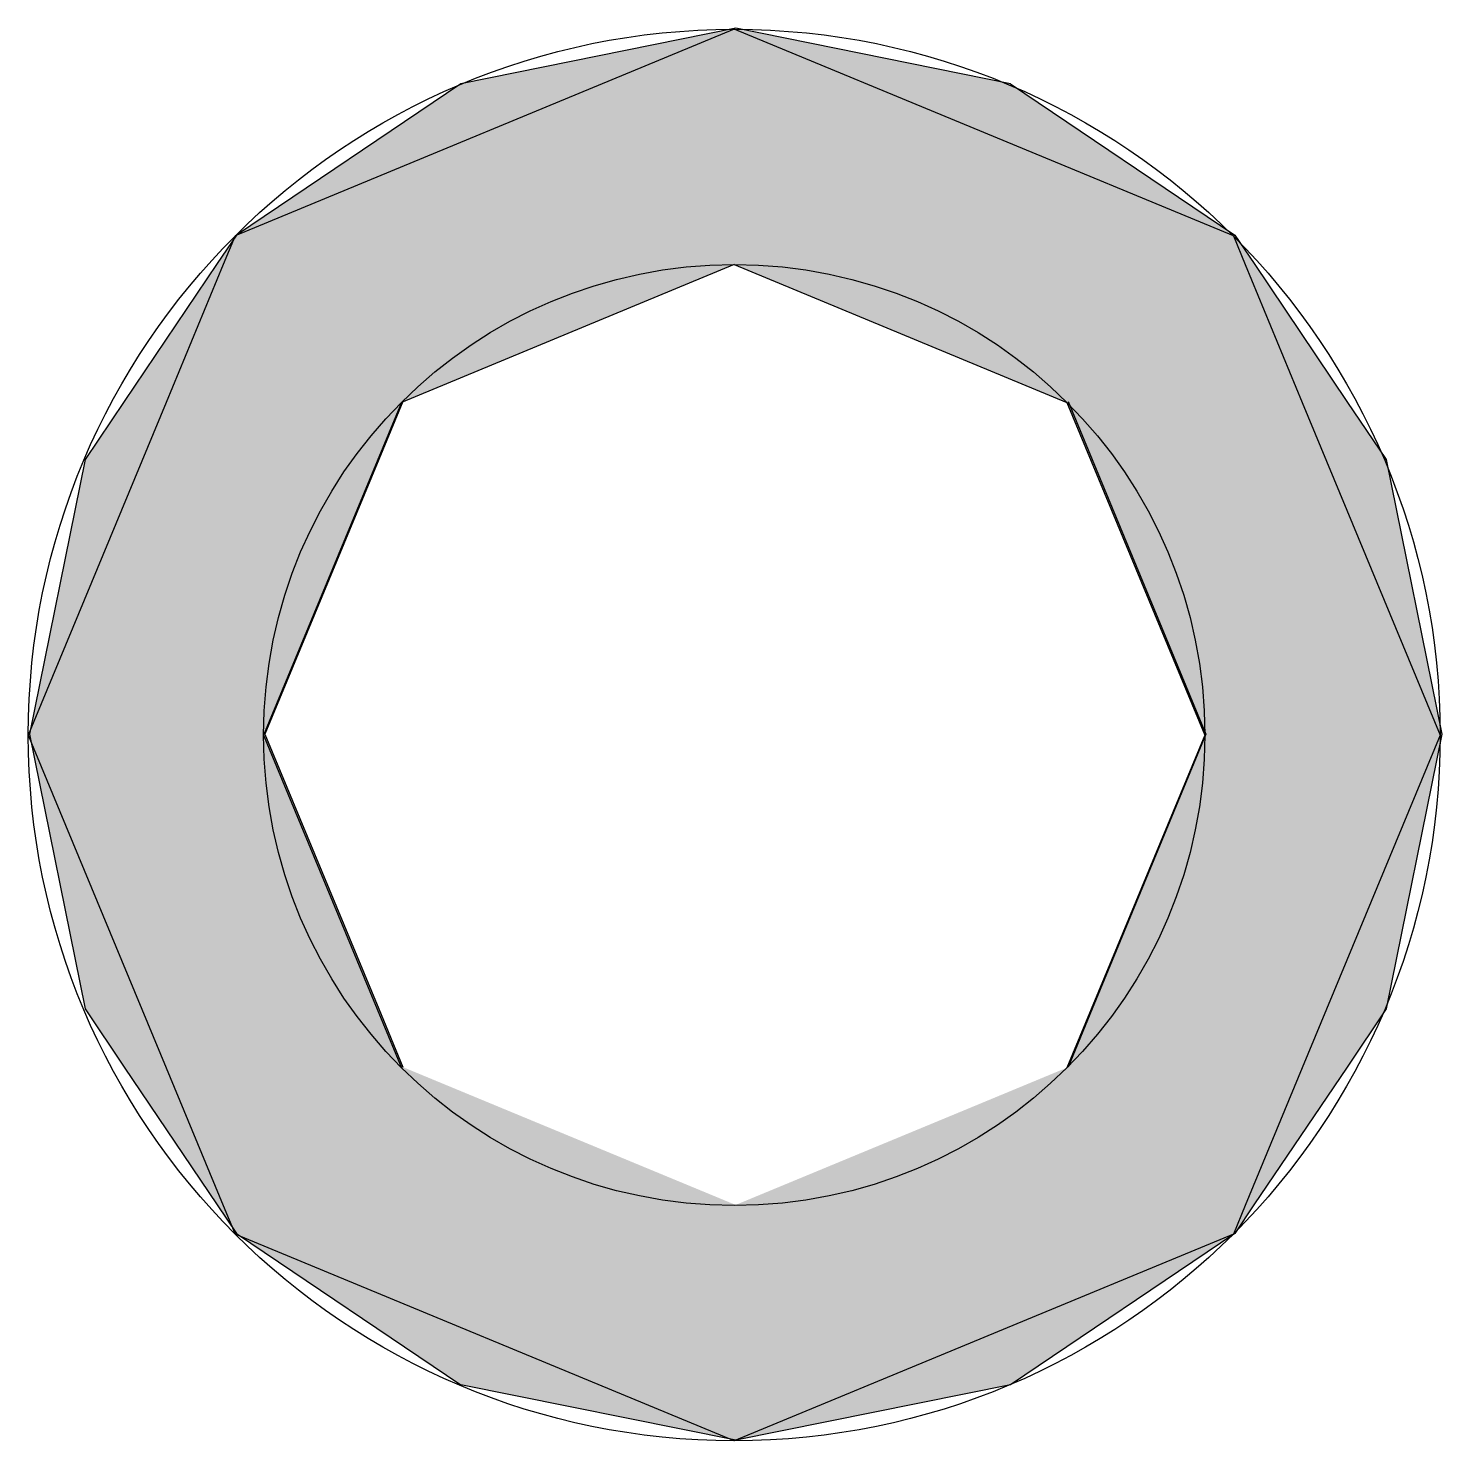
# Model space of a CAD drawing. Extents: x 57 to 405, y 53 to 275.
# Drawn here: x 88.497 to 91.501, y 164.59 to 167.592 of the extents above; entities that cross this region are included whole.
import ezdxf

# ---------------------------------------------------------------- set-up
doc = ezdxf.new("R2010")
doc.units = 0
doc.layers.get('0').update_dxf_attribs({"linetype": 'CONTINUOUS'})

# ---------------------------------------------------------------- blocks, each defined once
blk = doc.blocks.new('*U83')
at = {"color": 7, "linetype": 'CONTINUOUS'}
for p, q in [((89.9972, 167.5898), (88.9365, 167.1505)), ((91.0578, 167.1505), (89.9972, 167.5898)), ((88.9365, 167.1505), (88.9114, 167.0898)), ((91.0578, 167.1505), (91.083, 167.0898)), ((88.9114, 167.0898), (88.7901, 166.7969)), ((89.9972, 167.0898), (89.2901, 166.7969)), ((89.9972, 167.0898), (90.7043, 166.7969)), ((91.083, 167.0898), (91.2043, 166.7969)), ((88.7901, 166.7969), (88.4972, 166.0898)), ((89.2901, 166.7969), (88.9972, 166.0898)), ((90.7043, 166.7969), (90.9972, 166.0898)), ((91.2043, 166.7969), (91.4972, 166.0898)), ((88.4972, 166.0898), (88.7901, 165.3827)), ((88.9972, 166.0898), (89.2901, 165.3827)), ((90.9972, 166.0898), (90.7043, 165.3827)), ((91.4972, 166.0898), (91.2043, 165.3827)), ((88.7901, 165.3827), (88.9114, 165.0898)), ((91.2043, 165.3827), (91.083, 165.0898)), ((88.9114, 165.0898), (88.9365, 165.0292)), ((91.083, 165.0898), (91.0578, 165.0292)), ((89.9972, 164.5898), (88.9365, 165.0292)), ((91.0578, 165.0292), (89.9972, 164.5898))]:
    blk.add_line(p, q, dxfattribs=at)
for points in [[(89.9972, 167.5898), (88.9365, 167.1505), (91.0578, 167.1505)], [(88.9365, 167.1505), (88.9114, 167.0898), (91.083, 167.0898)], [(88.9114, 167.0898), (88.7901, 166.7969), (89.2901, 166.7969)], [(89.9972, 167.0898), (90.7043, 166.7969), (91.2043, 166.7969)], [(88.7901, 166.7969), (88.4972, 166.0898), (88.9972, 166.0898)], [(90.7043, 166.7969), (90.9972, 166.0898), (91.4972, 166.0898)], [(88.4972, 166.0898), (88.7901, 165.3827), (89.2901, 165.3827)], [(90.9972, 166.0898), (90.7043, 165.3827), (91.2043, 165.3827)], [(88.7901, 165.3827), (88.9114, 165.0898), (89.9972, 165.0898)], [(90.7043, 165.3827), (89.9972, 165.0898), (91.083, 165.0898)], [(88.9114, 165.0898), (88.9365, 165.0292), (91.0578, 165.0292)]]:
    blk.add_solid(points, dxfattribs=at)
at = {"color": 7, "linetype": 'CONTINUOUS', "extrusion": (0, 0, -1)}
for points in [[(-88.9365, 167.1505), (-91.0578, 167.1505), (-91.083, 167.0898)], [(-88.9114, 167.0898), (-89.9972, 167.0898), (-89.2901, 166.7969)], [(-89.9972, 167.0898), (-91.083, 167.0898), (-91.2043, 166.7969)], [(-88.7901, 166.7969), (-89.2901, 166.7969), (-88.9972, 166.0898)], [(-90.7043, 166.7969), (-91.2043, 166.7969), (-91.4972, 166.0898)], [(-88.4972, 166.0898), (-88.9972, 166.0898), (-89.2901, 165.3827)], [(-90.9972, 166.0898), (-91.4972, 166.0898), (-91.2043, 165.3827)], [(-88.7901, 165.3827), (-89.2901, 165.3827), (-89.9972, 165.0898)], [(-90.7043, 165.3827), (-91.2043, 165.3827), (-91.083, 165.0898)], [(-88.9114, 165.0898), (-91.083, 165.0898), (-91.0578, 165.0292)], [(-88.9365, 165.0292), (-91.0578, 165.0292), (-89.9972, 164.5898)]]:
    blk.add_solid(points, dxfattribs=at)
blk = doc.blocks.new('*U95')
at = {"color": 7, "linetype": 'CONTINUOUS'}
for p, q in [((90.0006, 167.592), (89.4164, 167.4741)), ((90.584, 167.4741), (90.0006, 167.592)), ((89.4164, 167.4741), (88.9394, 167.1525)), ((90.584, 167.4741), (91.0609, 167.1525)), ((88.9394, 167.1525), (88.8985, 167.0918)), ((91.0609, 167.1525), (91.1018, 167.0918)), ((88.8985, 167.0918), (88.7011, 166.799)), ((91.1018, 167.0918), (91.2992, 166.799)), ((88.7011, 166.799), (88.6178, 166.6755)), ((89.2931, 166.799), (89.242, 166.6755)), ((90.7071, 166.799), (90.7581, 166.6755)), ((91.2992, 166.799), (91.3826, 166.6755)), ((88.6178, 166.6755), (88.4999, 166.0913)), ((89.242, 166.6755), (89.0001, 166.0913)), ((90.7581, 166.6755), (90.9996, 166.0913)), ((91.3826, 166.6755), (91.5006, 166.0913)), ((88.4999, 166.0913), (88.6178, 165.5075)), ((89.0001, 166.0913), (89.242, 165.5075)), ((90.9996, 166.0913), (90.7581, 165.5075)), ((91.5006, 166.0913), (91.3826, 165.5075)), ((88.6178, 165.5075), (88.7011, 165.384)), ((89.242, 165.5075), (89.2931, 165.384)), ((90.7581, 165.5075), (90.7071, 165.384)), ((91.3826, 165.5075), (91.2993, 165.384)), ((88.7011, 165.384), (88.8987, 165.0909)), ((91.2993, 165.384), (91.1015, 165.0909)), ((88.8987, 165.0909), (88.9394, 165.0306)), ((91.1015, 165.0909), (91.0609, 165.0306)), ((88.9394, 165.0306), (89.4164, 164.709)), ((91.0609, 165.0306), (90.584, 164.709)), ((90.0006, 164.591), (89.4164, 164.709)), ((90.584, 164.709), (90.0006, 164.591))]:
    blk.add_line(p, q, dxfattribs=at)
for points in [[(90.0006, 167.592), (89.4164, 167.4741), (90.584, 167.4741)], [(89.4164, 167.4741), (88.9394, 167.1525), (91.0609, 167.1525)], [(88.9394, 167.1525), (88.8985, 167.0918), (91.1018, 167.0918)], [(88.8985, 167.0918), (88.7011, 166.799), (89.2931, 166.799)], [(90.0006, 167.0918), (90.7071, 166.799), (91.2992, 166.799)], [(88.7011, 166.799), (88.6178, 166.6755), (89.242, 166.6755)], [(90.7071, 166.799), (90.7581, 166.6755), (91.3826, 166.6755)], [(88.6178, 166.6755), (88.4999, 166.0913), (89.0001, 166.0913)], [(90.7581, 166.6755), (90.9996, 166.0913), (91.5006, 166.0913)], [(88.4999, 166.0913), (88.6178, 165.5075), (89.242, 165.5075)], [(90.9996, 166.0913), (90.7581, 165.5075), (91.3826, 165.5075)], [(88.6178, 165.5075), (88.7011, 165.384), (89.2931, 165.384)], [(90.7581, 165.5075), (90.7071, 165.384), (91.2993, 165.384)], [(88.7011, 165.384), (88.8987, 165.0909), (90.0006, 165.0909)], [(90.7071, 165.384), (90.0006, 165.0909), (91.1015, 165.0909)], [(88.8987, 165.0909), (88.9394, 165.0306), (91.0609, 165.0306)], [(88.9394, 165.0306), (89.4164, 164.709), (90.584, 164.709)]]:
    blk.add_solid(points, dxfattribs=at)
at = {"color": 7, "linetype": 'CONTINUOUS', "extrusion": (0, 0, -1)}
for points in [[(-89.4164, 167.4741), (-90.584, 167.4741), (-91.0609, 167.1525)], [(-88.9394, 167.1525), (-91.0609, 167.1525), (-91.1018, 167.0918)], [(-88.8985, 167.0918), (-90.0006, 167.0918), (-89.2931, 166.799)], [(-90.0006, 167.0918), (-91.1018, 167.0918), (-91.2992, 166.799)], [(-88.7011, 166.799), (-89.2931, 166.799), (-89.242, 166.6755)], [(-90.7071, 166.799), (-91.2992, 166.799), (-91.3826, 166.6755)], [(-88.6178, 166.6755), (-89.242, 166.6755), (-89.0001, 166.0913)], [(-90.7581, 166.6755), (-91.3826, 166.6755), (-91.5006, 166.0913)], [(-88.4999, 166.0913), (-89.0001, 166.0913), (-89.242, 165.5075)], [(-90.9996, 166.0913), (-91.5006, 166.0913), (-91.3826, 165.5075)], [(-88.6178, 165.5075), (-89.242, 165.5075), (-89.2931, 165.384)], [(-90.7581, 165.5075), (-91.3826, 165.5075), (-91.2993, 165.384)], [(-88.7011, 165.384), (-89.2931, 165.384), (-90.0006, 165.0909)], [(-90.7071, 165.384), (-91.2993, 165.384), (-91.1015, 165.0909)], [(-88.8987, 165.0909), (-91.1015, 165.0909), (-91.0609, 165.0306)], [(-88.9394, 165.0306), (-91.0609, 165.0306), (-90.584, 164.709)], [(-89.4164, 164.709), (-90.584, 164.709), (-90.0006, 164.591)]]:
    blk.add_solid(points, dxfattribs=at)

msp = doc.modelspace()

# ---------------------------------------------------------------- linework, layer by layer
at = {"color": 7, "linetype": 'CONTINUOUS'}
for radius in [1.5, 1]:
    msp.add_circle((89.9972, 166.0898), radius, dxfattribs=at)

# ---------------------------------------------------------------- block references
for name in ['*U83', '*U95']:
    msp.add_blockref(name, (0, 0), dxfattribs=at)

doc.saveas('drawing.dxf')
